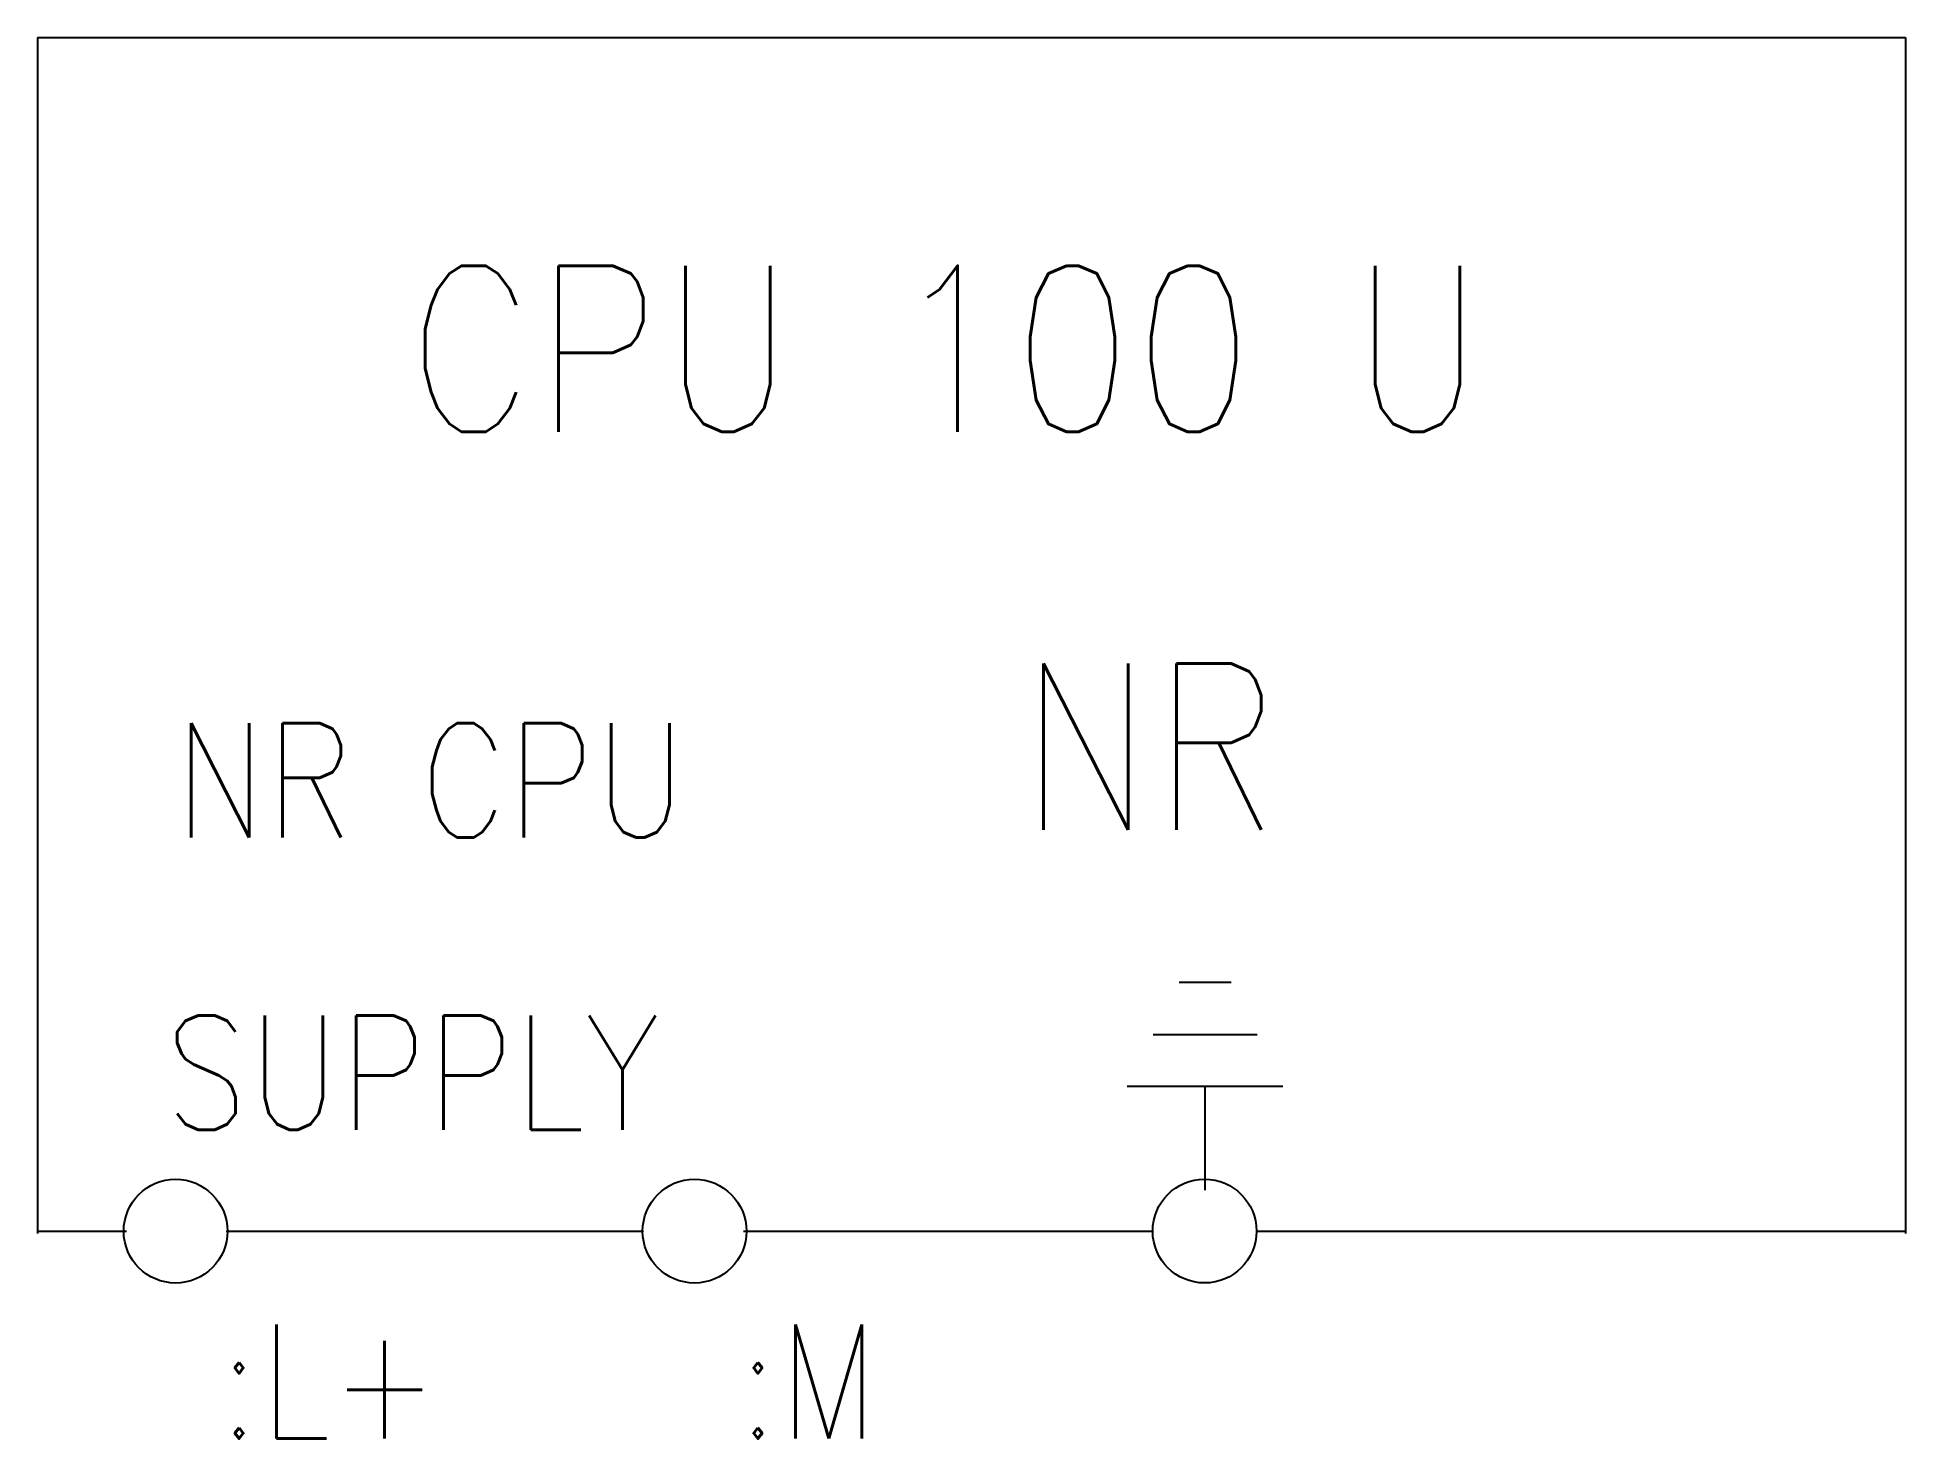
# Model space of a CAD drawing. Extents: x 100 to 136, y 156 to 183.
import ezdxf
from ezdxf.enums import TextEntityAlignment as Align

# ---------------------------------------------------------------- set-up
doc = ezdxf.new("R2010")
doc.units = 0
doc.header["$LTSCALE"] = 6
doc.layers.add('1', color=7, linetype='CONTINUOUS')
doc.styles.get("Standard").update_dxf_attribs({"font": 'simplex', "width": 0.85})

msp = doc.modelspace()

# ---------------------------------------------------------------- linework, layer by layer
at = {"layer": '1', "color": 0}
for p, q in [((100, 183), (100, 162)), ((100, 183), (136, 183)), ((100, 183), (136, 183)), ((100, 183), (100, 159.954)), ((136, 183), (136, 162)), ((136, 183), (136, 159.954)), ((123.002, 164.787), (122.002, 164.787)), ((121.502, 163.787), (123.502, 163.787)), ((124.002, 162.787), (121.002, 162.787)), ((122.502, 160.787), (122.502, 162.787)), ((100, 160), (101.715, 160)), ((103.638, 160), (111.68, 160)), ((113.604, 160), (121.492, 160)), ((123.492, 160), (136, 160))]:
    msp.add_line(p, q, dxfattribs=at)
for centre in [(102.663, 159.998), (112.663, 159.998), (122.492, 160)]:
    msp.add_circle(centre, 1, dxfattribs=at)

# ---------------------------------------------------------------- texts
at = {"layer": '1', "color": 0, "width": 0.85}
for s, height, p in [('CPU 100 U', 3.2, (117.5, 177)), ('SUPPLY', 2.2, (107.225, 163.052))]:
    msp.add_text(s, height=height, dxfattribs=at).set_placement(p, align=Align.MIDDLE)
for s, p in [('NR CPU', (102.641, 167.583)), (':L+', (103.485, 156)), (':M', (113.485, 156))]:
    msp.add_text(s, height=2.2, dxfattribs=at).set_placement(p)
msp.add_attdef('NR', text='', height=3.2, dxfattribs=at).set_placement((121.428, 169.333), align=Align.MIDDLE)

doc.saveas('drawing.dxf')
